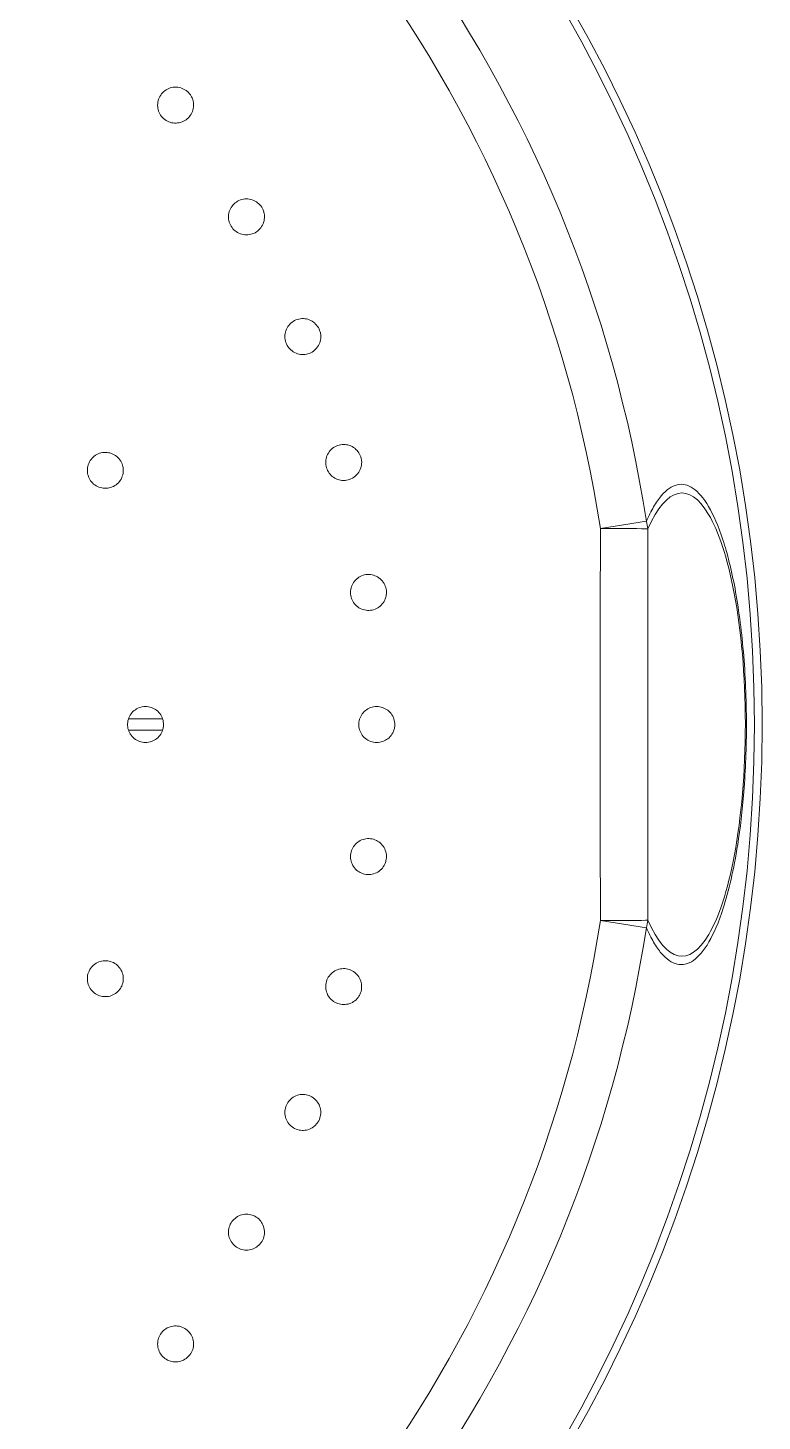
# Model space of a CAD drawing. Extents: x 0 to 1239, y 0 to 509.
# Drawn here: x 161.14 to 175.43, y 242.37 to 269.47 of the extents above; entities that cross this region are included whole.
import ezdxf

# ---------------------------------------------------------------- set-up
doc = ezdxf.new("R2010")
doc.units = 0
doc.header["$LTSCALE"] = 10
doc.header["$MEASUREMENT"] = 0
doc.layers.add('1', color=7, linetype='CONTINUOUS')

msp = doc.modelspace()

# ---------------------------------------------------------------- linework, layer by layer
at = {"layer": '1', "color": 7, "linetype": 'Continuous', "lineweight": 13}
for p, q in [((172.286, 259.733), (173.181, 259.871)), ((163.764, 256.026), (163.106, 256.026)), ((163.107, 255.81), (163.768, 255.81)), ((172.286, 252.103), (173.181, 251.965))]:
    msp.add_line(p, q, dxfattribs=at)
at = {"layer": '1', "color": 7, "linetype": 'Continuous', "lineweight": 18}
for radius in [27.999, 27.849]:
    msp.add_circle((147.435, 255.918), radius, dxfattribs=at)
at = {"layer": '1', "color": 7, "linetype": 'Continuous', "lineweight": 13}
msp.add_circle((147.435, 255.918), 27.849, dxfattribs=at)
at = {"layer": '1', "color": 7, "linetype": 'Continuous', "lineweight": 13, "extrusion": (0, 0, -1)}
for start, end in [(143.728, 171.272), (188.728, 216.272)]:
    msp.add_arc((-147.435, 255.918), 26.048, start, end, dxfattribs=at)
at = {"layer": '1', "color": 7, "linetype": 'Continuous', "lineweight": 13}
for start, end in [(8.728, 36.272), (323.728, 351.272)]:
    msp.add_arc((147.435, 255.918), 25.142, start, end, dxfattribs=at)
for centre, major_axis, ratio, start_param, end_param in [((274.389, 255.918), (0, -465.15), 0.219512, 4.704187, 4.720591), ((172.235, 259.725), (1, -0.002), 0.008002, 0.221322, 1.519337), ((172.235, 259.725), (0.914, -0.405), 0.874025, 0.468761, 0.631739), ((275.101, 255.918), (0, 464.187), 0.219512, 1.562594, 1.578998), ((172.235, 252.111), (-1, -0.002), 0.008002, 1.622255, 2.920271), ((172.235, 252.111), (0.914, 0.405), 0.874025, 5.651446, 5.814425)]:
    msp.add_ellipse(centre, major_axis=major_axis, ratio=ratio, start_param=start_param, end_param=end_param, dxfattribs=at)
at = {"layer": '1', "color": 7, "linetype": 'Continuous', "lineweight": 18}
for points, knots in [([(164.323, 268.142), (164.304, 268.176), (164.278, 268.207), (164.219, 268.258), (164.184, 268.278), (164.111, 268.308), (164.071, 268.316), (163.992, 268.318), (163.953, 268.313), (163.879, 268.29), (163.842, 268.272), (163.779, 268.225), (163.752, 268.196), (163.708, 268.131), (163.691, 268.094), (163.671, 268.018), (163.668, 267.977), (163.675, 267.899), (163.684, 267.861), (163.716, 267.789), (163.739, 267.755), (163.793, 267.699), (163.825, 267.675), (163.894, 267.639), (163.933, 267.626), (164.01, 267.616), (164.05, 267.617), (164.127, 267.633), (164.164, 267.647), (164.232, 267.687), (164.264, 267.714), (164.313, 267.774), (164.333, 267.808), (164.361, 267.881), (164.369, 267.921), (164.37, 268), (164.364, 268.039), (164.345, 268.099), (164.335, 268.121), (164.323, 268.142)], [0, 0, 0, 0, 0.053463, 0.053463, 0.106782, 0.106782, 0.161942, 0.161942, 0.214427, 0.214427, 0.268948, 0.268948, 0.322422, 0.322422, 0.37606, 0.37606, 0.430492, 0.430492, 0.483261, 0.483261, 0.537949, 0.537949, 0.590625, 0.590625, 0.644964, 0.644964, 0.698292, 0.698292, 0.751913, 0.751913, 0.806599, 0.806599, 0.859304, 0.859304, 0.914087, 0.914087, 0.96682, 0.96682, 1, 1, 1, 1]), ([(165.722, 265.929), (165.707, 265.966), (165.685, 265.999), (165.633, 266.057), (165.602, 266.082), (165.532, 266.12), (165.493, 266.134), (165.416, 266.146), (165.376, 266.145), (165.3, 266.132), (165.261, 266.118), (165.193, 266.079), (165.162, 266.054), (165.11, 265.995), (165.089, 265.961), (165.06, 265.888), (165.051, 265.848), (165.048, 265.77), (165.053, 265.73), (165.076, 265.655), (165.094, 265.618), (165.14, 265.556), (165.169, 265.528), (165.233, 265.484), (165.27, 265.466), (165.346, 265.446), (165.386, 265.443), (165.463, 265.448), (165.502, 265.458), (165.575, 265.489), (165.609, 265.511), (165.666, 265.565), (165.69, 265.596), (165.727, 265.665), (165.74, 265.704), (165.751, 265.782), (165.75, 265.822), (165.738, 265.883), (165.731, 265.907), (165.722, 265.929)], [0, 0, 0, 0, 0.053463, 0.053463, 0.106782, 0.106782, 0.161942, 0.161942, 0.214427, 0.214427, 0.268948, 0.268948, 0.322422, 0.322422, 0.37606, 0.37606, 0.430492, 0.430492, 0.483261, 0.483261, 0.537949, 0.537949, 0.590625, 0.590625, 0.644964, 0.644964, 0.698292, 0.698292, 0.751913, 0.751913, 0.806599, 0.806599, 0.859304, 0.859304, 0.914087, 0.914087, 0.96682, 0.96682, 1, 1, 1, 1]), ([(166.832, 263.558), (166.822, 263.596), (166.805, 263.632), (166.76, 263.696), (166.732, 263.725), (166.668, 263.771), (166.631, 263.79), (166.556, 263.811), (166.517, 263.816), (166.439, 263.812), (166.399, 263.803), (166.326, 263.773), (166.292, 263.752), (166.234, 263.7), (166.209, 263.669), (166.17, 263.6), (166.157, 263.561), (166.144, 263.484), (166.144, 263.445), (166.157, 263.367), (166.17, 263.329), (166.209, 263.26), (166.234, 263.23), (166.292, 263.178), (166.326, 263.156), (166.399, 263.126), (166.438, 263.118), (166.516, 263.114), (166.556, 263.118), (166.631, 263.14), (166.668, 263.158), (166.732, 263.204), (166.759, 263.232), (166.805, 263.296), (166.822, 263.333), (166.843, 263.409), (166.847, 263.448), (166.843, 263.511), (166.839, 263.535), (166.832, 263.558)], [0, 0, 0, 0, 0.053463, 0.053463, 0.106782, 0.106782, 0.161942, 0.161942, 0.214427, 0.214427, 0.268948, 0.268948, 0.322422, 0.322422, 0.37606, 0.37606, 0.430492, 0.430492, 0.483261, 0.483261, 0.537949, 0.537949, 0.590625, 0.590625, 0.644964, 0.644964, 0.698292, 0.698292, 0.751913, 0.751913, 0.806599, 0.806599, 0.859304, 0.859304, 0.914087, 0.914087, 0.96682, 0.96682, 1, 1, 1, 1]), ([(167.637, 261.067), (167.632, 261.106), (167.619, 261.144), (167.583, 261.213), (167.558, 261.245), (167.501, 261.299), (167.466, 261.322), (167.394, 261.353), (167.356, 261.362), (167.278, 261.368), (167.238, 261.364), (167.162, 261.344), (167.125, 261.327), (167.061, 261.283), (167.032, 261.255), (166.985, 261.191), (166.967, 261.155), (166.945, 261.08), (166.94, 261.041), (166.943, 260.962), (166.951, 260.922), (166.981, 260.85), (167.002, 260.816), (167.053, 260.757), (167.084, 260.731), (167.153, 260.692), (167.19, 260.679), (167.267, 260.665), (167.307, 260.665), (167.385, 260.677), (167.424, 260.69), (167.493, 260.728), (167.524, 260.752), (167.576, 260.81), (167.599, 260.845), (167.629, 260.917), (167.637, 260.956), (167.642, 261.018), (167.641, 261.043), (167.637, 261.067)], [0, 0, 0, 0, 0.053463, 0.053463, 0.106782, 0.106782, 0.161942, 0.161942, 0.214427, 0.214427, 0.268948, 0.268948, 0.322422, 0.322422, 0.37606, 0.37606, 0.430492, 0.430492, 0.483261, 0.483261, 0.537949, 0.537949, 0.590625, 0.590625, 0.644964, 0.644964, 0.698292, 0.698292, 0.751913, 0.751913, 0.806599, 0.806599, 0.859304, 0.859304, 0.914087, 0.914087, 0.96682, 0.96682, 1, 1, 1, 1]), ([(162.994, 260.935), (162.986, 260.973), (162.971, 261.01), (162.931, 261.077), (162.904, 261.107), (162.844, 261.158), (162.808, 261.178), (162.734, 261.205), (162.695, 261.211), (162.617, 261.213), (162.577, 261.207), (162.502, 261.181), (162.467, 261.162), (162.406, 261.114), (162.378, 261.084), (162.336, 261.018), (162.32, 260.98), (162.303, 260.904), (162.3, 260.865), (162.308, 260.787), (162.319, 260.747), (162.353, 260.677), (162.376, 260.644), (162.431, 260.589), (162.464, 260.565), (162.534, 260.53), (162.573, 260.52), (162.65, 260.511), (162.69, 260.513), (162.767, 260.53), (162.805, 260.545), (162.871, 260.587), (162.901, 260.614), (162.95, 260.675), (162.97, 260.711), (162.995, 260.785), (163.001, 260.824), (163.002, 260.887), (162.999, 260.911), (162.994, 260.935)], [0, 0, 0, 0, 0.053487, 0.053487, 0.106829, 0.106829, 0.162009, 0.162009, 0.214495, 0.214495, 0.269006, 0.269006, 0.32245, 0.32245, 0.376062, 0.376062, 0.430482, 0.430482, 0.483252, 0.483252, 0.537958, 0.537958, 0.590665, 0.590665, 0.645027, 0.645027, 0.698361, 0.698361, 0.751977, 0.751977, 0.806636, 0.806636, 0.859313, 0.859313, 0.914079, 0.914079, 0.966809, 0.966809, 1, 1, 1, 1]), ([(168.123, 258.494), (168.122, 258.534), (168.115, 258.573), (168.087, 258.646), (168.067, 258.68), (168.017, 258.742), (167.986, 258.769), (167.918, 258.808), (167.881, 258.822), (167.805, 258.838), (167.764, 258.84), (167.686, 258.829), (167.648, 258.816), (167.579, 258.781), (167.546, 258.757), (167.492, 258.699), (167.469, 258.665), (167.438, 258.594), (167.428, 258.556), (167.421, 258.477), (167.425, 258.437), (167.445, 258.361), (167.461, 258.325), (167.505, 258.26), (167.532, 258.23), (167.596, 258.184), (167.631, 258.166), (167.706, 258.142), (167.745, 258.137), (167.824, 258.139), (167.864, 258.147), (167.937, 258.176), (167.971, 258.196), (168.031, 258.247), (168.057, 258.279), (168.096, 258.347), (168.109, 258.384), (168.121, 258.446), (168.124, 258.47), (168.123, 258.494)], [0, 0, 0, 0, 0.053463, 0.053463, 0.106782, 0.106782, 0.161942, 0.161942, 0.214427, 0.214427, 0.268948, 0.268948, 0.322422, 0.322422, 0.37606, 0.37606, 0.430492, 0.430492, 0.483261, 0.483261, 0.537949, 0.537949, 0.590625, 0.590625, 0.644964, 0.644964, 0.698292, 0.698292, 0.751913, 0.751913, 0.806599, 0.806599, 0.859304, 0.859304, 0.914087, 0.914087, 0.96682, 0.96682, 1, 1, 1, 1]), ([(163.783, 255.881), (163.787, 255.92), (163.784, 255.96), (163.766, 256.036), (163.751, 256.073), (163.709, 256.14), (163.681, 256.17), (163.619, 256.218), (163.584, 256.237), (163.51, 256.262), (163.47, 256.269), (163.391, 256.268), (163.352, 256.26), (163.278, 256.233), (163.243, 256.213), (163.182, 256.164), (163.156, 256.133), (163.116, 256.066), (163.101, 256.029), (163.084, 255.952), (163.083, 255.911), (163.093, 255.834), (163.105, 255.796), (163.14, 255.726), (163.164, 255.693), (163.221, 255.639), (163.254, 255.617), (163.325, 255.584), (163.363, 255.573), (163.442, 255.566), (163.483, 255.569), (163.559, 255.589), (163.595, 255.605), (163.66, 255.647), (163.69, 255.675), (163.737, 255.738), (163.756, 255.773), (163.775, 255.833), (163.78, 255.857), (163.783, 255.881)], [0, 0, 0, 0, 0.053487, 0.053487, 0.106829, 0.106829, 0.162009, 0.162009, 0.214495, 0.214495, 0.269006, 0.269006, 0.32245, 0.32245, 0.376062, 0.376062, 0.430482, 0.430482, 0.483252, 0.483252, 0.537958, 0.537958, 0.590665, 0.590665, 0.645027, 0.645027, 0.698361, 0.698361, 0.751977, 0.751977, 0.806636, 0.806636, 0.859313, 0.859313, 0.914079, 0.914079, 0.966809, 0.966809, 1, 1, 1, 1]), ([(168.283, 255.881), (168.287, 255.92), (168.284, 255.96), (168.266, 256.036), (168.251, 256.073), (168.209, 256.14), (168.181, 256.17), (168.119, 256.218), (168.084, 256.237), (168.01, 256.262), (167.97, 256.269), (167.891, 256.268), (167.852, 256.26), (167.778, 256.233), (167.743, 256.214), (167.682, 256.164), (167.656, 256.133), (167.616, 256.066), (167.601, 256.029), (167.584, 255.952), (167.583, 255.911), (167.593, 255.834), (167.605, 255.796), (167.64, 255.726), (167.664, 255.693), (167.72, 255.639), (167.754, 255.617), (167.825, 255.584), (167.863, 255.574), (167.942, 255.566), (167.983, 255.569), (168.059, 255.589), (168.095, 255.605), (168.16, 255.647), (168.19, 255.675), (168.237, 255.738), (168.256, 255.773), (168.275, 255.833), (168.28, 255.857), (168.283, 255.881)], [0, 0, 0, 0, 0.053463, 0.053463, 0.106782, 0.106782, 0.161942, 0.161942, 0.214427, 0.214427, 0.268948, 0.268948, 0.322422, 0.322422, 0.37606, 0.37606, 0.430492, 0.430492, 0.483261, 0.483261, 0.537949, 0.537949, 0.590625, 0.590625, 0.644964, 0.644964, 0.698292, 0.698292, 0.751913, 0.751913, 0.806599, 0.806599, 0.859304, 0.859304, 0.914087, 0.914087, 0.96682, 0.96682, 1, 1, 1, 1]), ([(168.114, 253.269), (168.123, 253.307), (168.125, 253.347), (168.117, 253.424), (168.106, 253.463), (168.073, 253.534), (168.049, 253.568), (167.993, 253.623), (167.961, 253.646), (167.891, 253.681), (167.852, 253.692), (167.774, 253.701), (167.734, 253.698), (167.658, 253.681), (167.62, 253.666), (167.554, 253.624), (167.523, 253.597), (167.475, 253.535), (167.456, 253.501), (167.43, 253.427), (167.423, 253.386), (167.424, 253.308), (167.431, 253.269), (167.456, 253.195), (167.476, 253.16), (167.526, 253.099), (167.556, 253.072), (167.622, 253.031), (167.659, 253.016), (167.736, 252.998), (167.777, 252.997), (167.855, 253.007), (167.892, 253.018), (167.963, 253.052), (167.996, 253.076), (168.051, 253.132), (168.073, 253.165), (168.1, 253.222), (168.108, 253.245), (168.114, 253.269)], [0, 0, 0, 0, 0.053463, 0.053463, 0.106782, 0.106782, 0.161942, 0.161942, 0.214427, 0.214427, 0.268948, 0.268948, 0.322422, 0.322422, 0.37606, 0.37606, 0.430492, 0.430492, 0.483261, 0.483261, 0.537949, 0.537949, 0.590625, 0.590625, 0.644964, 0.644964, 0.698292, 0.698292, 0.751913, 0.751913, 0.806599, 0.806599, 0.859304, 0.859304, 0.914087, 0.914087, 0.96682, 0.96682, 1, 1, 1, 1]), ([(162.971, 250.831), (162.987, 250.867), (162.997, 250.906), (163.003, 250.984), (163, 251.023), (162.981, 251.1), (162.964, 251.138), (162.919, 251.203), (162.892, 251.231), (162.83, 251.278), (162.793, 251.296), (162.718, 251.32), (162.678, 251.325), (162.6, 251.322), (162.561, 251.314), (162.488, 251.285), (162.453, 251.264), (162.394, 251.213), (162.369, 251.182), (162.329, 251.115), (162.315, 251.076), (162.301, 250.999), (162.3, 250.96), (162.312, 250.882), (162.325, 250.844), (162.362, 250.774), (162.386, 250.743), (162.444, 250.69), (162.477, 250.668), (162.55, 250.637), (162.59, 250.627), (162.668, 250.622), (162.707, 250.626), (162.782, 250.647), (162.82, 250.664), (162.884, 250.709), (162.912, 250.737), (162.949, 250.788), (162.961, 250.809), (162.971, 250.831)], [0, 0, 0, 0, 0.053487, 0.053487, 0.106829, 0.106829, 0.162009, 0.162009, 0.214495, 0.214495, 0.269006, 0.269006, 0.32245, 0.32245, 0.376062, 0.376062, 0.430482, 0.430482, 0.483252, 0.483252, 0.537958, 0.537958, 0.590665, 0.590665, 0.645027, 0.645027, 0.698361, 0.698361, 0.751977, 0.751977, 0.806636, 0.806636, 0.859313, 0.859313, 0.914079, 0.914079, 0.966809, 0.966809, 1, 1, 1, 1]), ([(167.619, 250.698), (167.633, 250.734), (167.64, 250.774), (167.641, 250.852), (167.635, 250.891), (167.611, 250.966), (167.592, 251.003), (167.544, 251.065), (167.515, 251.091), (167.449, 251.134), (167.412, 251.151), (167.335, 251.169), (167.295, 251.172), (167.218, 251.164), (167.179, 251.154), (167.107, 251.121), (167.074, 251.097), (167.018, 251.042), (166.995, 251.01), (166.96, 250.94), (166.948, 250.901), (166.939, 250.823), (166.941, 250.784), (166.957, 250.707), (166.972, 250.67), (167.014, 250.603), (167.04, 250.573), (167.101, 250.524), (167.136, 250.504), (167.21, 250.477), (167.25, 250.47), (167.329, 250.47), (167.368, 250.477), (167.442, 250.502), (167.478, 250.521), (167.539, 250.57), (167.565, 250.6), (167.599, 250.653), (167.61, 250.675), (167.619, 250.698)], [0, 0, 0, 0, 0.053463, 0.053463, 0.106782, 0.106782, 0.161942, 0.161942, 0.214427, 0.214427, 0.268948, 0.268948, 0.322422, 0.322422, 0.37606, 0.37606, 0.430492, 0.430492, 0.483261, 0.483261, 0.537949, 0.537949, 0.590625, 0.590625, 0.644964, 0.644964, 0.698292, 0.698292, 0.751913, 0.751913, 0.806599, 0.806599, 0.859304, 0.859304, 0.914087, 0.914087, 0.96682, 0.96682, 1, 1, 1, 1]), ([(166.805, 248.209), (166.824, 248.244), (166.836, 248.282), (166.847, 248.359), (166.846, 248.399), (166.831, 248.477), (166.817, 248.516), (166.777, 248.583), (166.751, 248.613), (166.692, 248.664), (166.657, 248.685), (166.583, 248.713), (166.544, 248.72), (166.466, 248.722), (166.426, 248.717), (166.351, 248.693), (166.315, 248.674), (166.253, 248.626), (166.226, 248.598), (166.182, 248.532), (166.165, 248.495), (166.147, 248.419), (166.144, 248.38), (166.15, 248.302), (166.16, 248.262), (166.193, 248.191), (166.216, 248.158), (166.27, 248.102), (166.302, 248.078), (166.372, 248.041), (166.411, 248.03), (166.489, 248.02), (166.528, 248.021), (166.605, 248.037), (166.643, 248.052), (166.71, 248.093), (166.74, 248.119), (166.78, 248.167), (166.794, 248.188), (166.805, 248.209)], [0, 0, 0, 0, 0.053463, 0.053463, 0.106782, 0.106782, 0.161942, 0.161942, 0.214427, 0.214427, 0.268948, 0.268948, 0.322422, 0.322422, 0.37606, 0.37606, 0.430492, 0.430492, 0.483261, 0.483261, 0.537949, 0.537949, 0.590625, 0.590625, 0.644964, 0.644964, 0.698292, 0.698292, 0.751913, 0.751913, 0.806599, 0.806599, 0.859304, 0.859304, 0.914087, 0.914087, 0.96682, 0.96682, 1, 1, 1, 1]), ([(165.686, 245.842), (165.709, 245.874), (165.726, 245.911), (165.746, 245.986), (165.751, 246.025), (165.746, 246.104), (165.736, 246.145), (165.705, 246.217), (165.683, 246.25), (165.631, 246.307), (165.599, 246.332), (165.529, 246.369), (165.491, 246.382), (165.414, 246.394), (165.374, 246.393), (165.296, 246.379), (165.258, 246.365), (165.19, 246.325), (165.16, 246.3), (165.109, 246.241), (165.087, 246.206), (165.059, 246.133), (165.051, 246.094), (165.048, 246.016), (165.053, 245.976), (165.077, 245.901), (165.095, 245.865), (165.142, 245.803), (165.17, 245.775), (165.236, 245.73), (165.273, 245.713), (165.349, 245.694), (165.388, 245.69), (165.466, 245.696), (165.506, 245.706), (165.578, 245.739), (165.61, 245.761), (165.656, 245.804), (165.672, 245.822), (165.686, 245.842)], [0, 0, 0, 0, 0.053463, 0.053463, 0.106782, 0.106782, 0.161942, 0.161942, 0.214427, 0.214427, 0.268948, 0.268948, 0.322422, 0.322422, 0.37606, 0.37606, 0.430492, 0.430492, 0.483261, 0.483261, 0.537949, 0.537949, 0.590625, 0.590625, 0.644964, 0.644964, 0.698292, 0.698292, 0.751913, 0.751913, 0.806599, 0.806599, 0.859304, 0.859304, 0.914087, 0.914087, 0.96682, 0.96682, 1, 1, 1, 1]), ([(164.28, 243.634), (164.306, 243.663), (164.327, 243.697), (164.357, 243.769), (164.366, 243.808), (164.372, 243.887), (164.367, 243.928), (164.345, 244.003), (164.328, 244.039), (164.283, 244.102), (164.254, 244.132), (164.19, 244.177), (164.154, 244.194), (164.078, 244.215), (164.039, 244.22), (163.96, 244.216), (163.92, 244.206), (163.848, 244.176), (163.815, 244.154), (163.756, 244.102), (163.731, 244.07), (163.694, 244.001), (163.681, 243.964), (163.668, 243.887), (163.668, 243.846), (163.682, 243.769), (163.696, 243.731), (163.734, 243.663), (163.759, 243.632), (163.818, 243.579), (163.853, 243.558), (163.926, 243.529), (163.965, 243.521), (164.043, 243.517), (164.084, 243.522), (164.159, 243.545), (164.194, 243.563), (164.245, 243.6), (164.263, 243.616), (164.28, 243.634)], [0, 0, 0, 0, 0.053463, 0.053463, 0.106782, 0.106782, 0.161942, 0.161942, 0.214427, 0.214427, 0.268948, 0.268948, 0.322422, 0.322422, 0.37606, 0.37606, 0.430492, 0.430492, 0.483261, 0.483261, 0.537949, 0.537949, 0.590625, 0.590625, 0.644964, 0.644964, 0.698292, 0.698292, 0.751913, 0.751913, 0.806599, 0.806599, 0.859304, 0.859304, 0.914087, 0.914087, 0.96682, 0.96682, 1, 1, 1, 1])]:
    msp.add_open_spline(points, degree=3, knots=knots, dxfattribs=at)
at = {"layer": '1', "color": 7, "linetype": 'Continuous', "lineweight": 13}
for points, knots in [([(173.181, 259.871), (173.228, 259.97), (173.322, 260.169), (173.52, 260.449), (173.778, 260.63), (174.091, 260.559), (174.396, 260.207), (174.678, 259.56), (174.918, 258.609), (175.086, 257.366), (175.148, 255.96), (175.095, 254.643), (174.946, 253.368), (174.707, 252.345), (174.402, 251.64), (174.096, 251.28), (173.78, 251.207), (173.52, 251.389), (173.322, 251.668), (173.228, 251.867), (173.181, 251.965)], [0, 0, 0, 0, 0.030925, 0.062393, 0.124655, 0.186847, 0.248867, 0.311288, 0.373942, 0.43667, 0.499585, 0.558364, 0.609289, 0.687378, 0.749769, 0.812162, 0.87525, 0.93778, 0.969186, 1, 1, 1, 1]), ([(173.21, 252.111), (173.577, 251.282), (174.014, 251.189), (174.587, 252.16), (174.763, 252.674), (175.027, 254.1), (175.108, 254.995), (175.107, 256.868), (175.024, 257.763), (174.76, 259.172), (174.581, 259.688), (174.014, 260.641), (173.577, 260.553), (173.21, 259.725)], [0, 0, 0, 0, 0.25, 0.25, 0.375, 0.375, 0.5, 0.5, 0.625, 0.625, 0.75, 0.75, 1, 1, 1, 1])]:
    msp.add_open_spline(points, degree=3, knots=knots, dxfattribs=at)

doc.saveas('drawing.dxf')
